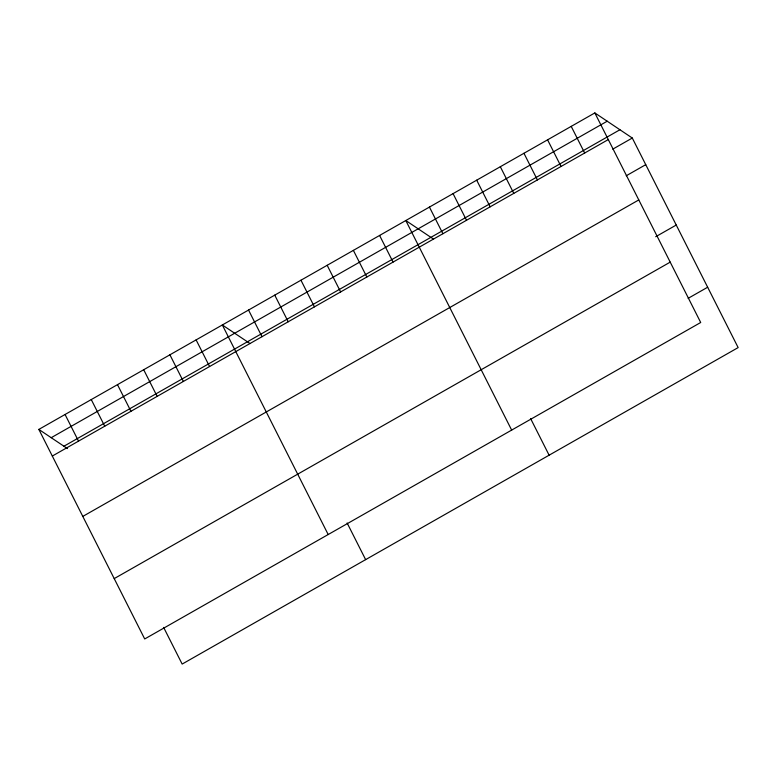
<?xml version="1.0" encoding="UTF-8"?>
<svg xmlns="http://www.w3.org/2000/svg" width="777" height="777" viewBox="0 0 777 777"><rect width="100%" height="100%" fill="white"/><g stroke="black" fill="none" stroke-linecap="round" stroke-linejoin="round"><path stroke-width="1.17" d="M594.842 112.927L700.699 322.494L144.707 638.966L38.85 429.409L594.842 112.927L632.293 138.034L738.15 347.591L182.158 664.073L163.646 627.418M51.204 437.694L607.206 121.212M63.937 446.221L619.929 129.749M52.312 456.05L608.304 139.569M612.771 149.145L632.293 138.034M626.233 175.777L645.745 164.666M82.799 516.414L638.791 199.932M655.691 236.732L676.243 225.039M114.219 578.603L670.211 262.131M688.14 298.339L707.662 287.228M433.547 239.122L405.808 220.532L511.664 430.099M250.068 343.56L222.329 324.971L328.185 534.537M38.85 429.409L67.473 448.591M571.212 126.379L584.673 153.02M547.581 139.831L561.043 166.472M523.951 153.283L537.412 179.924M500.33 166.734L513.782 193.376M476.699 180.186L490.151 206.818M453.069 193.628L466.521 220.27M429.438 207.08L442.89 233.722M530.594 418.541L549.116 455.196M379.594 235.45L393.055 262.092M353.38 250.369L366.841 277.01M327.175 265.287L340.627 291.929M300.961 280.215L314.423 306.847M274.747 295.134L288.209 321.775M248.543 310.052L261.995 336.694M347.125 522.979L365.637 559.634M196.115 339.889L209.576 366.53M169.91 354.807L183.362 381.449M143.696 369.726L157.148 396.367M117.482 384.644L130.944 411.286M91.268 399.572L104.73 426.204M65.064 414.491L78.516 441.132"/></g></svg>
